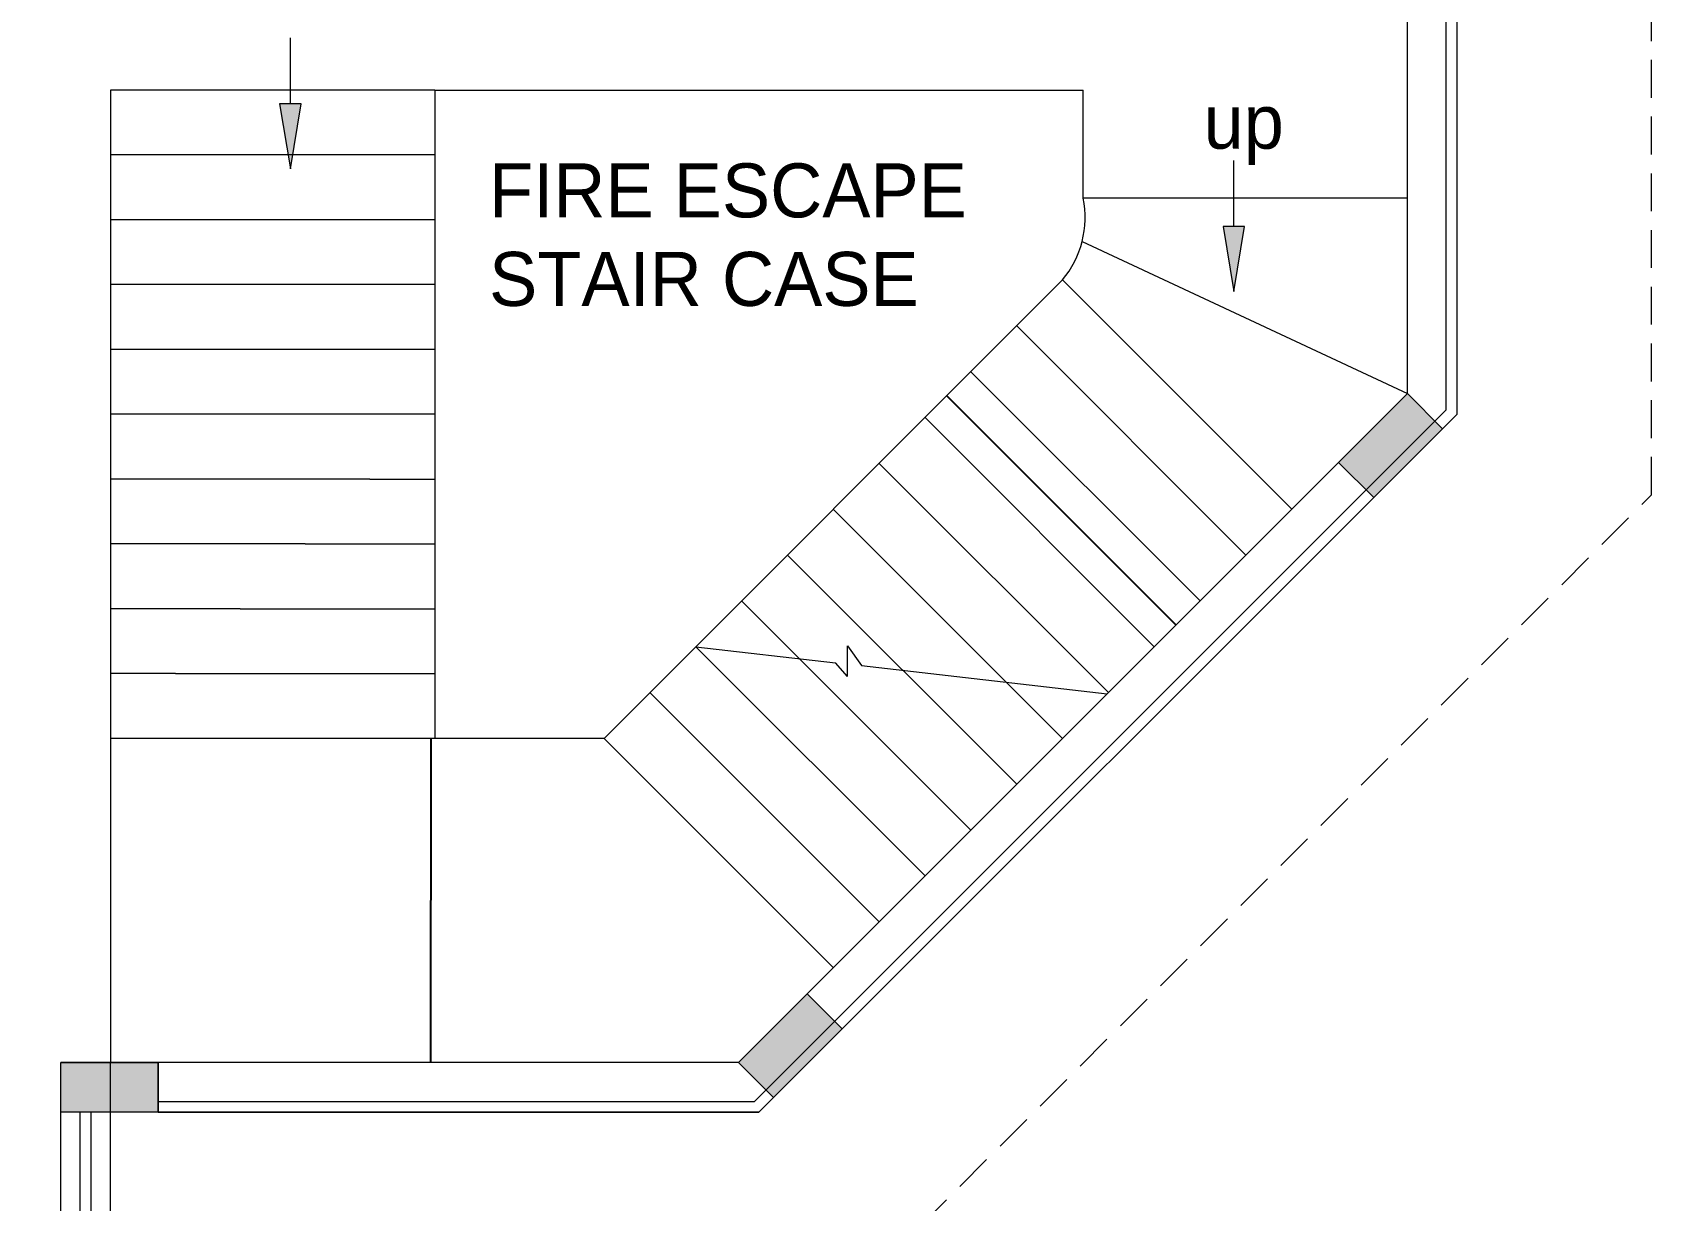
# Model space of a CAD drawing. Header units: metres. Extents: x 191982 to 427160, y -8904 to 80370.
# Drawn here: x 414936 to 422428, y 12388 to 17794 of the extents above; entities that cross this region are included whole.
import ezdxf

# ---------------------------------------------------------------- set-up
doc = ezdxf.new("R2010")
doc.units = ezdxf.units.M
doc.header["$LTSCALE"] = 700
doc.header["$MEASUREMENT"] = 0
doc.header["$PDMODE"] = 32
doc.linetypes.add('DASHED2', pattern=[0.375, 0.25, -0.125])
doc.layers.get('0').update_dxf_attribs({"lineweight": 9})
doc.layers.get('Defpoints').update_dxf_attribs({"lineweight": 9})
for name, color, linetype, lineweight in [('elevations', 22, 'Continuous', 9), ('NEW PLANS', 7, 'Continuous', 9), ('PLAN', 7, 'Continuous', 9)]:
    doc.layers.add(name, color=color, linetype=linetype, lineweight=lineweight)
doc.styles.add('RVR', font='MOD20.TTF')
doc.styles.get("Standard").update_dxf_attribs({"font": 'swisscl.ttf'})
doc.dimstyles.get("Standard").update_dxf_attribs({"dimtxt": 0.23, "dimasz": 0.23, "dimexe": 0.05, "dimexo": 0.05, "dimgap": 0.06, "dimtad": 0, "dimzin": 0, "dimdsep": 46, "dimtxsty": 'Standard', "dimcen": 0, "dimse1": 1, "dimse2": 1, "dimadec": 0, "dimazin": 0, "dimtfac": 1, "dimtofl": 0, "dimtmove": 2, "dimatfit": 0, "dimfxl": 0.18, "dimtolj": 1, "dimtzin": 0, "dimarcsym": 0})

# ---------------------------------------------------------------- blocks, each defined once
blk = doc.blocks.new('*D45')
at = {"layer": 'Defpoints', "color": 0, "transparency": 16777216}
for p in [(416797.7718057111, 14526.69229437864), (416780.3800312951, 13026.69229437864), (416797.7718057111, 13026.69229437864)]:
    blk.add_point(p, dxfattribs=at)
at = {"layer": 'NEW PLANS', "color": 0, "lineweight": -2, "transparency": 16777216}
for p, q in [((416780.3800312951, 14526.46229437864), (416780.3800312951, 13777.20279896579)), ((416780.3800312951, 13026.92229437864), (416780.3800312951, 13776.18178979148))]:
    blk.add_line(p, q, dxfattribs=at)
at = {"layer": 'NEW PLANS', "color": 0, "transparency": 16777216}
for points in [[(416780.3416979618, 14526.46229437864), (416780.4183646285, 14526.46229437864), (416780.3800312951, 14526.69229437864)], [(416780.3416979618, 13026.92229437864), (416780.4183646285, 13026.92229437864), (416780.3800312951, 13026.69229437864)]]:
    blk.add_solid(points, dxfattribs=at)
at = {"layer": 'NEW PLANS', "color": 0, "transparency": 16777216, "insert": (416780.3800312951, 13776.6922943787), "char_height": 0.23, "attachment_point": 5, "rotation": 90}
blk.add_mtext('\\A1;1500.00', dxfattribs=at)
blk = doc.blocks.new('*D46')
at = {"layer": 'Defpoints', "color": 0, "transparency": 16777216}
for p in [(419278.2386176067, 16223.74856922621), (420338.8987894134, 15163.08839744635), (420227.4318317106, 15051.62143974076)]:
    blk.add_point(p, dxfattribs=at)
at = {"layer": 'NEW PLANS', "color": 0, "lineweight": -2, "transparency": 16777216}
for p, q in [((419166.9342944635, 16112.11897696092), (419696.7407645519, 15582.31250688605)), ((420227.2691971509, 15051.78407430043), (419697.4627270626, 15581.59054437527))]:
    blk.add_line(p, q, dxfattribs=at)
at = {"layer": 'NEW PLANS', "color": 0, "transparency": 16777216}
for points in [[(419166.9614002234, 16112.14608272086), (419166.9071887035, 16112.091871201), (419166.7716599039, 16112.28161152056)], [(420227.2963029109, 15051.81118006038), (420227.242091391, 15051.75696854052), (420227.4318317106, 15051.62143974076)]]:
    blk.add_solid(points, dxfattribs=at)
at = {"layer": 'NEW PLANS', "color": 0, "transparency": 16777216, "insert": (419697.1017458072, 15581.95152563069), "char_height": 0.23, "attachment_point": 5, "rotation": 315.0000000007279}
blk.add_mtext('\\A1;1500.00', dxfattribs=at)
blk = doc.blocks.new('ARR')
at = {"layer": 'PLAN'}
blk.add_hatch(color=256, dxfattribs=at).paths.add_polyline_path([(-1.8e-15, 0), (-0.6000000000000015, 0.1000000000000032), (-0.6000000000000015, -0.0999999999999997)])
blk.add_line((-0.6000000000000015, 0), (-1.212166018050311, 0))
blk.add_lwpolyline([(0, 0), (-0.6000000000000015, 0.1000000000000014), (-0.6000000000000015, -0.1000000000000014), (0, 0)])

msp = doc.modelspace()

# ---------------------------------------------------------------- hatches: boundary and pattern name
at = {"layer": 'elevations'}
for points in [[(420979.5737541394, 15803.76336219009), (421142.2083138302, 15641.12880251753), (421460.4063652829, 15959.32685405165), (421297.7718057111, 16121.96141372421)], [(418202.5026863292, 13026.69229437864), (418365.1372460201, 12864.05773470585), (418683.3352975324, 13182.25578623997), (418520.7007378414, 13344.89034591275)]]:
    msp.add_hatch(color=256, dxfattribs=at).paths.add_polyline_path(points)
at = {"layer": 'NEW PLANS'}
for points in [[(415297.7718057111, 13026.69229437864), (415297.7718057111, 12796.69229437864), (415067.7718056515, 12796.69229437864), (415067.7718056515, 13026.69229437864)], [(415517.7718056515, 13026.69229437864), (415517.7718056515, 12796.69229437864), (415297.7718057111, 12796.69229437864), (415297.7718057111, 13026.69229437864)]]:
    msp.add_hatch(color=256, dxfattribs=at).paths.add_polyline_path(points)

# ---------------------------------------------------------------- linework, layer by layer
at = {"layer": 'elevations'}
for points in [[(421142.2083138302, 15641.12880251753), (420979.5737541394, 15803.76336219009), (421297.7718057111, 16121.96141372421), (421460.4063652829, 15959.32685405165)], [(418365.1372460201, 12864.05773470585), (418202.5026863292, 13026.69229437864), (418520.7007378414, 13344.89034591275), (418683.3352975324, 13182.25578623997)]]:
    msp.add_lwpolyline(points, close=True, dxfattribs=at)
at = {"layer": 'NEW PLANS'}
for p, q in [((421297.7718056515, 16121.96141372445), (421297.7718056515, 19256.69229437864)), ((421527.7718056515, 16026.69229437864), (421527.7718056515, 19256.69229437864)), ((415297.7718057111, 17526.69229437864), (415297.7718057111, 14526.69229437864)), ((416797.7718057111, 17526.69229437864), (415297.7718057111, 17526.69229437864)), ((416797.7718057111, 17526.69229437864), (416797.7718057111, 16026.69229437864)), ((416797.7718057111, 17526.69229437864), (419797.7718057111, 17526.69229437864)), ((419797.7718057111, 17026.69229437864), (419797.7718057111, 17526.69229437864)), ((416797.7718057111, 17226.69229437839), (415297.7718057111, 17226.69229437839)), ((421297.7718056515, 17026.69229437864), (419797.7718057111, 17026.69229437864)), ((416797.7718057111, 16926.6922943784), (415297.7718057111, 16926.6922943784)), ((419793.0673495607, 16826.55200964479), (421297.7718056515, 16121.96141372421)), ((417581.1823427752, 14526.69229437864), (419702.5026863292, 16648.01263793801)), ((419702.5026863292, 16648.01263793825), (420763.162858136, 15587.35246615844)), ((416797.7718057111, 16626.6922943784), (415297.7718057111, 16626.6922943784)), ((419490.3706519678, 16435.88060358201), (420551.0308237748, 15375.22043180242)), ((416797.7718057111, 16326.69229437864), (415297.7718057111, 16326.69229437864)), ((419278.2386176066, 16223.74856922623), (420338.8987894133, 15163.08839744642)), ((418202.5026863292, 13026.69229437864), (421297.7718056515, 16121.96141372445)), ((416797.7718057111, 16026.69229437864), (415297.7718057111, 16026.69229437864)), ((416797.7718057111, 16026.69229437864), (416797.7718057111, 14526.69229437864)), ((418297.7718057111, 12796.69229437864), (421527.7718056515, 16026.69229437864)), ((419066.1065832451, 16011.61653487022), (420126.7667550519, 14950.95636309042)), ((418853.9745488837, 15799.48450051422), (419914.6347206907, 14738.8243287344)), ((416497.7718056515, 15726.6922943784), (415297.7718057111, 15726.6922943784)), ((416497.7718056515, 15726.6922943784), (416797.7718057111, 15726.6922943784)), ((418641.8425145224, 15587.35246615844), (419702.5026863292, 14526.69229437864)), ((416197.7718056515, 15426.6922943784), (415297.7718057111, 15426.6922943784)), ((416197.7718056515, 15426.6922943784), (416797.7718057111, 15426.6922943784)), ((418429.710480161, 15375.22043180242), (419490.3706519678, 14314.56026002262)), ((418217.5784457996, 15163.08839744642), (419278.2386176066, 14102.42822566639)), ((415897.7718056515, 15126.69229437839), (415297.7718057111, 15126.69229437839)), ((415897.7718056515, 15126.69229437839), (416797.7718057111, 15126.69229437839)), ((418005.4464114383, 14950.95636309042), (419066.1065832451, 13890.29619131061)), ((418005.4464114383, 14950.95636309042), (418652.5316901879, 14877.01922520842)), ((418706.7183280067, 14813.04605783184), (418706.7183280067, 14955.07639538157)), ((418706.7183280067, 14955.07639538157), (418771.8458496407, 14863.38617288541)), ((418706.7183280067, 14813.04605783184), (418652.5316901879, 14877.01922520842)), ((418771.8458496407, 14863.38617288541), (419909.2362718061, 14733.4258798185)), ((415597.7718057111, 14826.69229437864), (415297.7718057111, 14826.69229437864)), ((415597.7718057111, 14826.69229437864), (416797.7718057111, 14826.69229437864)), ((417793.3143771365, 14738.8243287344), (418853.9745488837, 13678.1641569546)), ((416797.7718057111, 14526.69229437864), (415297.7718057111, 14526.69229437864)), ((415297.7718057111, 14526.69229437864), (415297.7718057111, 13026.69229437864)), ((417581.1823427752, 14526.69229437864), (416797.7718057111, 14526.69229437864)), ((417581.1823427752, 14526.69229437864), (418641.8425145224, 13466.0321225986)), ((418202.5026863292, 13026.69229437864), (415067.7718056515, 13026.69229437864)), ((415067.7718056515, 9696.692294378638), (415067.7718056515, 13026.69229437864)), ((415297.7718057111, 9796.692294378638), (415297.7718057111, 13026.69229437864)), ((415517.7718056515, 12796.69229437864), (415517.7718056515, 13026.69229437864)), ((418297.7718057111, 12796.69229437864), (415067.7718056515, 12796.69229437864)), ((415157.7718056515, 10016.69229437864), (415157.7718056515, 12796.69229437864)), ((415207.7718056515, 10016.69229437864), (415207.7718056515, 12796.69229437864))]:
    msp.add_line(p, q, dxfattribs=at)
msp.add_lwpolyline([(415067.7718056515, 12796.69229437864), (415067.7718056515, 13026.69229437864), (415517.7718056515, 13026.69229437864), (415517.7718056515, 12796.69229437864)], close=True, dxfattribs=at)
msp.add_arc((419354.0681252554, 16936.99646785585), 452.6790223446846, 320.3284472053891, 11.42847124122956, dxfattribs=at)
at = {"layer": 'PLAN', "linetype": 'DASHED2'}
msp.add_lwpolyline([(412967.7718056515, 7416.692294378396), (412967.7718056515, 8666.692294378397), (416197.7718056515, 8666.692294378397), (416197.7718056515, 11896.6922943784), (418670.5640118198, 11896.6922943784), (422427.7718056515, 15653.90008824282), (422427.7718056515, 50936.69229437839)], dxfattribs=at)
at = {"layer": 'PLAN'}
for points in [[(415517.7718056515, 12796.69229437864), (418297.7718057111, 12796.69229437864), (421527.7718056515, 16026.69229437864), (421527.7718056515, 19026.69229437864)], [(415517.7718056515, 12846.69229437864), (418277.0611275509, 12846.69229437864), (421477.7718057111, 16047.40297249716), (421477.7718057111, 19026.69229437864)]]:
    msp.add_lwpolyline(points, dxfattribs=at)

# ---------------------------------------------------------------- block references
at = {"layer": 'NEW PLANS', "xscale": 500, "yscale": 500, "zscale": 500, "rotation": 270}
for p in [(416129.8043657616, 17162.51530241231), (420494.7609106973, 16595.2906377547)]:
    msp.add_blockref('ARR', p, dxfattribs=at)

# ---------------------------------------------------------------- texts
at = {"layer": 'NEW PLANS', "style": 'RVR'}
for s, p in [('up', (420354.5003323631, 17255.60536425292)), ('FIRE ESCAPE', (417049.1230709627, 16937.68720872199)), ('STAIR CASE', (417049.1230709627, 16528.03942924236))]:
    msp.add_text(s, height=250, dxfattribs=at).set_placement(p)

# ---------------------------------------------------------------- dimensions: what is measured, and where the dimension line sits
at = {"layer": 'NEW PLANS'}
dim = msp.add_aligned_dim(p1=(419278.2386176066, 16223.74856922623), p2=(420338.8987894133, 15163.08839744642), distance=-157.63808334168414, dimstyle='Standard', dxfattribs=at)
dim.commit()
dim.dimension.update_dxf_attribs({"geometry": '*D46', "text_midpoint": (419697.1017458072, 15581.95152563069)})
dim = msp.add_linear_dim(base=(416780.3800312951, 13026.69229437864), p1=(416797.7718057111, 14526.69229437864), p2=(416797.7718057111, 13026.69229437864), angle=90, dimstyle='Standard', dxfattribs=at)
dim.commit()
dim.dimension.update_dxf_attribs({"geometry": '*D45', "text_midpoint": (416780.3800312951, 13776.6922943787)})

doc.saveas('drawing.dxf')
